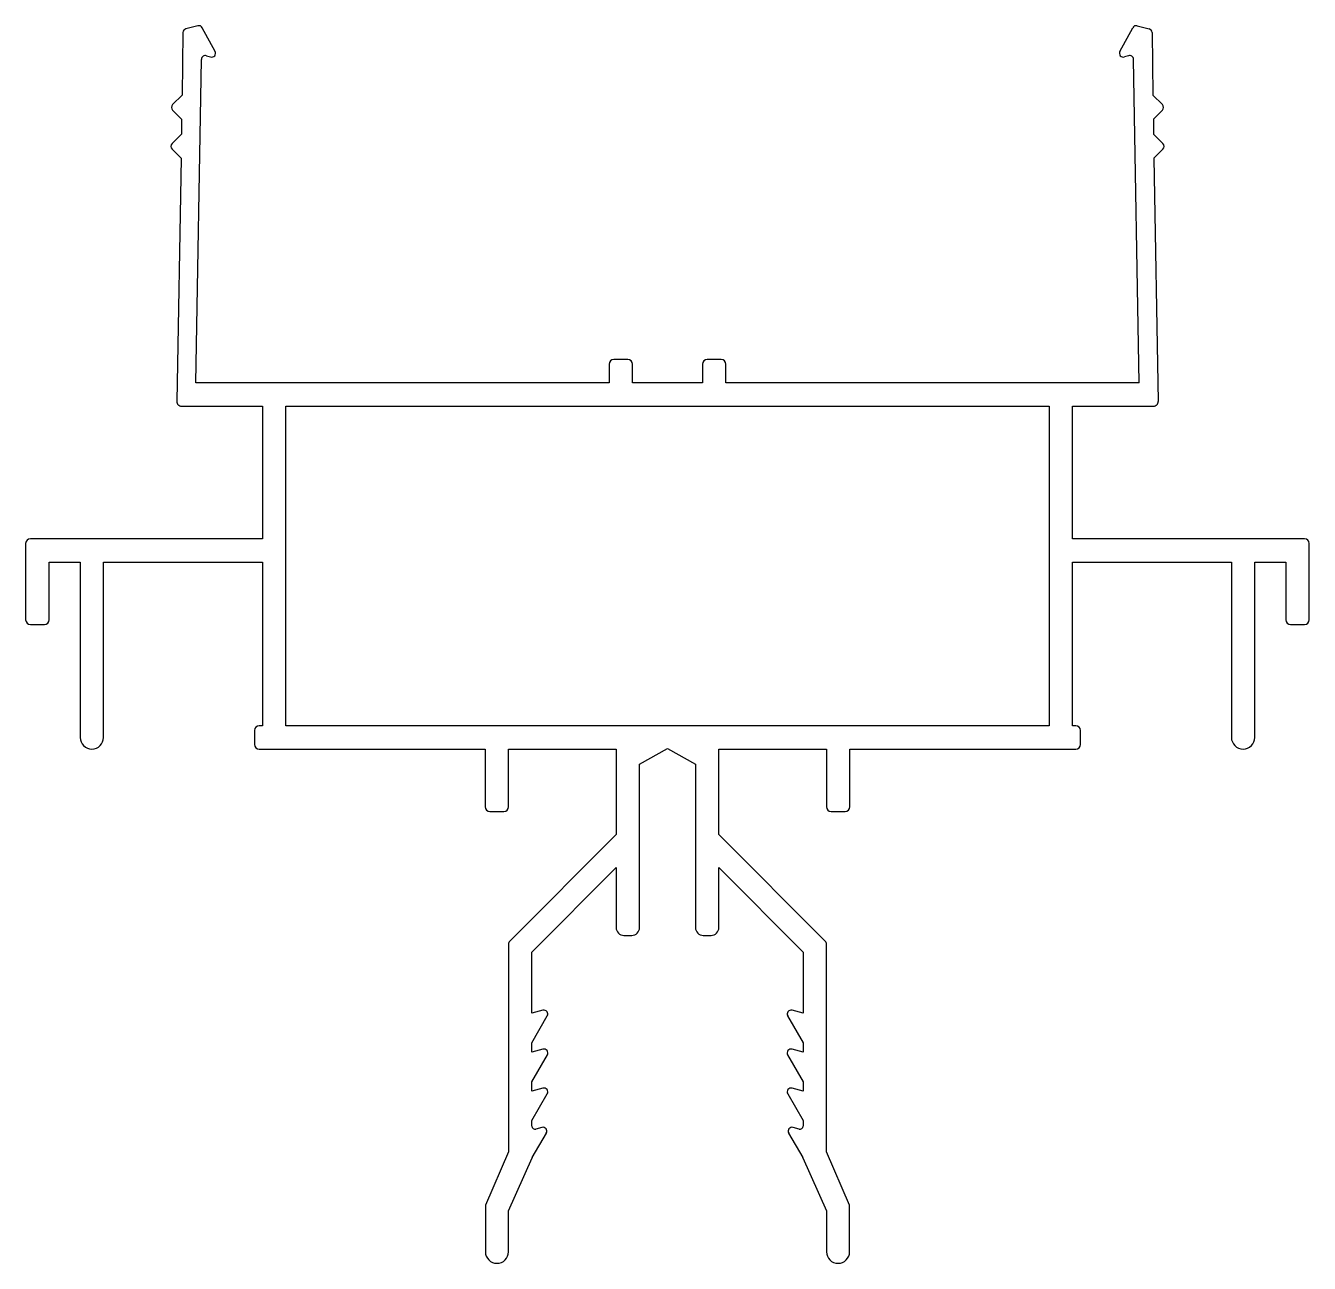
# Model space of a CAD drawing. Extents: x 2616.8 to 2699.2, y 1538.8 to 1618.2.
import ezdxf

# ---------------------------------------------------------------- set-up
doc = ezdxf.new("R2010")
doc.units = 0
doc.layers.add('TARAM', color=5, linetype='CONTINUOUS')

msp = doc.modelspace()

# ---------------------------------------------------------------- linework, layer by layer
at = {"layer": 'TARAM', "color": 0}
for p, q in [((2627.847, 1618.209), (2627.082, 1618.012)), ((2628.956, 1616.566), (2628.129, 1618.086)), ((2687.026, 1616.566), (2687.852, 1618.086)), ((2688.135, 1618.209), (2688.899, 1618.012)), ((2626.894, 1617.774), (2626.835, 1613.753)), ((2689.087, 1617.774), (2689.147, 1613.753)), ((2627.718, 1595.296), (2628.08, 1616.054)), ((2628.404, 1616.288), (2628.662, 1616.208)), ((2687.577, 1616.288), (2687.319, 1616.208)), ((2688.263, 1595.296), (2687.901, 1616.054)), ((2626.835, 1613.753), (2626.23, 1613.149)), ((2689.147, 1613.753), (2689.751, 1613.149)), ((2626.23, 1612.795), (2626.808, 1612.217)), ((2689.751, 1612.795), (2689.173, 1612.217)), ((2626.808, 1612.217), (2626.791, 1611.245)), ((2689.173, 1612.217), (2689.19, 1611.245)), ((2626.791, 1611.245), (2626.194, 1610.648)), ((2689.19, 1611.245), (2689.787, 1610.648)), ((2626.194, 1610.295), (2626.771, 1609.718)), ((2689.787, 1610.295), (2689.21, 1609.718)), ((2626.771, 1609.718), (2626.499, 1594.108)), ((2689.21, 1609.718), (2689.483, 1594.108)), ((2655.441, 1596.796), (2654.541, 1596.796)), ((2661.441, 1596.796), (2660.541, 1596.796)), ((2654.241, 1596.496), (2654.241, 1595.296)), ((2655.741, 1595.296), (2655.741, 1596.496)), ((2660.241, 1596.496), (2660.241, 1595.296)), ((2661.741, 1595.296), (2661.741, 1596.496)), ((2654.241, 1595.296), (2627.718, 1595.296)), ((2657.991, 1595.296), (2655.741, 1595.296)), ((2660.241, 1595.296), (2657.991, 1595.296)), ((2688.263, 1595.296), (2661.741, 1595.296)), ((2626.799, 1593.803), (2632.001, 1593.802)), ((2632.001, 1593.802), (2631.998, 1585.296)), ((2633.491, 1573.296), (2633.491, 1593.796)), ((2633.491, 1593.796), (2682.491, 1593.796)), ((2682.491, 1593.796), (2682.491, 1573.296)), ((2683.981, 1593.802), (2689.183, 1593.803)), ((2683.983, 1585.296), (2683.981, 1593.802)), ((2631.998, 1585.296), (2617.097, 1585.296)), ((2698.884, 1585.296), (2683.983, 1585.296)), ((2616.797, 1584.996), (2616.797, 1580.096)), ((2699.184, 1580.096), (2699.184, 1584.996)), ((2618.297, 1580.096), (2618.297, 1583.796)), ((2618.297, 1583.796), (2620.297, 1583.796)), ((2620.297, 1583.796), (2620.297, 1572.546)), ((2621.797, 1572.546), (2621.797, 1583.796)), ((2621.797, 1583.796), (2631.998, 1583.796)), ((2631.998, 1583.796), (2631.998, 1573.296)), ((2683.983, 1573.296), (2683.983, 1583.796)), ((2683.983, 1583.796), (2694.184, 1583.796)), ((2694.184, 1583.796), (2694.184, 1572.546)), ((2695.684, 1572.546), (2695.684, 1583.796)), ((2695.684, 1583.796), (2697.684, 1583.796)), ((2697.684, 1583.796), (2697.684, 1580.096)), ((2617.097, 1579.796), (2617.997, 1579.796)), ((2697.984, 1579.796), (2698.884, 1579.796)), ((2631.491, 1572.996), (2631.491, 1572.096)), ((2631.998, 1573.296), (2631.791, 1573.296)), ((2682.491, 1573.296), (2633.491, 1573.296)), ((2684.191, 1573.296), (2683.983, 1573.296)), ((2684.491, 1572.096), (2684.491, 1572.996)), ((2631.791, 1571.796), (2646.295, 1571.796)), ((2646.295, 1571.796), (2646.295, 1568.096)), ((2647.795, 1568.096), (2647.795, 1571.796)), ((2647.795, 1571.796), (2654.694, 1571.796)), ((2654.694, 1571.796), (2654.694, 1566.303)), ((2656.194, 1570.837), (2657.991, 1571.837)), ((2657.991, 1571.837), (2659.787, 1570.837)), ((2661.287, 1566.303), (2661.287, 1571.796)), ((2661.287, 1571.796), (2668.186, 1571.796)), ((2668.186, 1571.796), (2668.186, 1568.096)), ((2669.686, 1568.096), (2669.686, 1571.796)), ((2669.686, 1571.796), (2684.191, 1571.796)), ((2656.194, 1560.338), (2656.194, 1570.837)), ((2659.787, 1570.837), (2659.787, 1560.338)), ((2646.595, 1567.796), (2647.495, 1567.796)), ((2668.486, 1567.796), (2669.386, 1567.796)), ((2654.694, 1566.303), (2647.875, 1559.477)), ((2668.106, 1559.477), (2661.287, 1566.303)), ((2649.287, 1558.764), (2654.694, 1564.186)), ((2654.694, 1564.186), (2654.694, 1560.338)), ((2661.287, 1560.338), (2661.287, 1564.186)), ((2661.287, 1564.186), (2666.694, 1558.764)), ((2655.194, 1559.838), (2655.694, 1559.838)), ((2660.287, 1559.838), (2660.787, 1559.838)), ((2647.787, 1559.265), (2647.787, 1545.957)), ((2649.288, 1554.844), (2649.287, 1558.764)), ((2666.694, 1558.764), (2666.693, 1554.844)), ((2668.194, 1545.957), (2668.194, 1559.265)), ((2649.997, 1555.033), (2649.288, 1554.844)), ((2649.288, 1552.952), (2650.278, 1554.667)), ((2665.703, 1554.667), (2666.693, 1552.952)), ((2666.693, 1554.844), (2665.984, 1555.033)), ((2649.288, 1552.343), (2649.288, 1552.952)), ((2649.999, 1552.534), (2649.288, 1552.343)), ((2649.288, 1550.449), (2650.28, 1552.168)), ((2665.701, 1552.168), (2666.693, 1550.449)), ((2666.693, 1552.343), (2665.982, 1552.534)), ((2666.693, 1552.952), (2666.693, 1552.343)), ((2649.288, 1549.843), (2649.288, 1550.449)), ((2649.996, 1550.033), (2649.288, 1549.843)), ((2666.693, 1549.843), (2665.985, 1550.033)), ((2666.693, 1550.449), (2666.693, 1549.843)), ((2649.288, 1547.953), (2650.277, 1549.667)), ((2665.704, 1549.667), (2666.693, 1547.953)), ((2649.288, 1547.604), (2649.288, 1547.953)), ((2649.933, 1547.516), (2649.54, 1547.411)), ((2666.441, 1547.411), (2666.048, 1547.516)), ((2666.693, 1547.953), (2666.693, 1547.604)), ((2649.313, 1545.59), (2650.214, 1547.15)), ((2665.767, 1547.15), (2666.668, 1545.59)), ((2647.787, 1545.957), (2646.303, 1542.536)), ((2647.787, 1542.169), (2649.304, 1545.571)), ((2666.677, 1545.571), (2668.194, 1542.169)), ((2669.678, 1542.536), (2668.194, 1545.957)), ((2646.303, 1542.536), (2646.303, 1539.538)), ((2669.678, 1539.538), (2669.678, 1542.536)), ((2647.787, 1539.538), (2647.787, 1542.169)), ((2668.194, 1542.169), (2668.194, 1539.538))]:
    msp.add_line(p, q, dxfattribs=at)
for centre, radius, start, end in [((2627.909, 1617.967), 0.25, 28.54667, 104.46684), ((2688.072, 1617.967), 0.25, 75.53316, 151.45333), ((2627.144, 1617.77), 0.25, 104.46684, 179.11125), ((2688.837, 1617.77), 0.25, 0.88875, 75.53316), ((2628.736, 1616.447), 0.25, 252.79981, 28.54667), ((2687.245, 1616.447), 0.25, 151.45333, 287.20019), ((2628.33, 1616.049), 0.25, 72.79981, 179), ((2687.651, 1616.049), 0.25, 1, 107.20019), ((2626.407, 1612.972), 0.25, 135, 225), ((2689.574, 1612.972), 0.25, 315, 45), ((2626.371, 1610.471), 0.25, 135, 225), ((2689.611, 1610.471), 0.25, 315, 45), ((2654.541, 1596.496), 0.3, 90, 180), ((2655.441, 1596.496), 0.3, 0, 90), ((2660.541, 1596.496), 0.3, 90, 180), ((2661.441, 1596.496), 0.3, 0, 90), ((2626.799, 1594.103), 0.3, 179, 269.99137), ((2689.183, 1594.103), 0.3, 270.00863, 1), ((2617.097, 1584.996), 0.3, 90, 180), ((2698.884, 1584.996), 0.3, 0, 90), ((2617.097, 1580.096), 0.3, 180, 270), ((2617.997, 1580.096), 0.3, 270, 360), ((2697.984, 1580.096), 0.3, 180, 270), ((2698.884, 1580.096), 0.3, 270, 360), ((2631.791, 1572.996), 0.3, 90, 180), ((2684.191, 1572.996), 0.3, 0, 90), ((2621.047, 1572.546), 0.75, 180, 0), ((2631.791, 1572.096), 0.3, 180, 270), ((2684.191, 1572.096), 0.3, 270, 0), ((2694.934, 1572.546), 0.75, 180, 0), ((2646.595, 1568.096), 0.3, 180, 270), ((2647.495, 1568.096), 0.3, 270, 360), ((2668.486, 1568.096), 0.3, 180, 270), ((2669.386, 1568.096), 0.3, 270, 0), ((2655.194, 1560.338), 0.5, 180, 270), ((2655.694, 1560.338), 0.5, 270, 360), ((2660.287, 1560.338), 0.5, 180, 270), ((2660.787, 1560.338), 0.5, 270, 0), ((2648.087, 1559.265), 0.3, 135.03243, 180), ((2667.894, 1559.265), 0.3, 0, 44.96757), ((2650.061, 1554.792), 0.25, 330, 105), ((2665.92, 1554.792), 0.25, 75, 210), ((2650.064, 1552.293), 0.25, 330, 105.04774), ((2665.917, 1552.293), 0.25, 74.95226, 210), ((2650.061, 1549.792), 0.25, 330, 105), ((2665.921, 1549.792), 0.25, 75, 210), ((2649.488, 1547.604), 0.2, 180, 285), ((2649.997, 1547.275), 0.25, 330, 105), ((2665.984, 1547.275), 0.25, 75, 210), ((2666.493, 1547.604), 0.2, 255, 0), ((2649.487, 1545.49), 0.2, 150, 155.97913), ((2666.495, 1545.49), 0.2, 24.02087, 30), ((2647.045, 1539.538), 0.742, 180, 0), ((2668.936, 1539.538), 0.742, 180, 0)]:
    msp.add_arc(centre, radius, start, end, dxfattribs=at)

doc.saveas('drawing.dxf')
